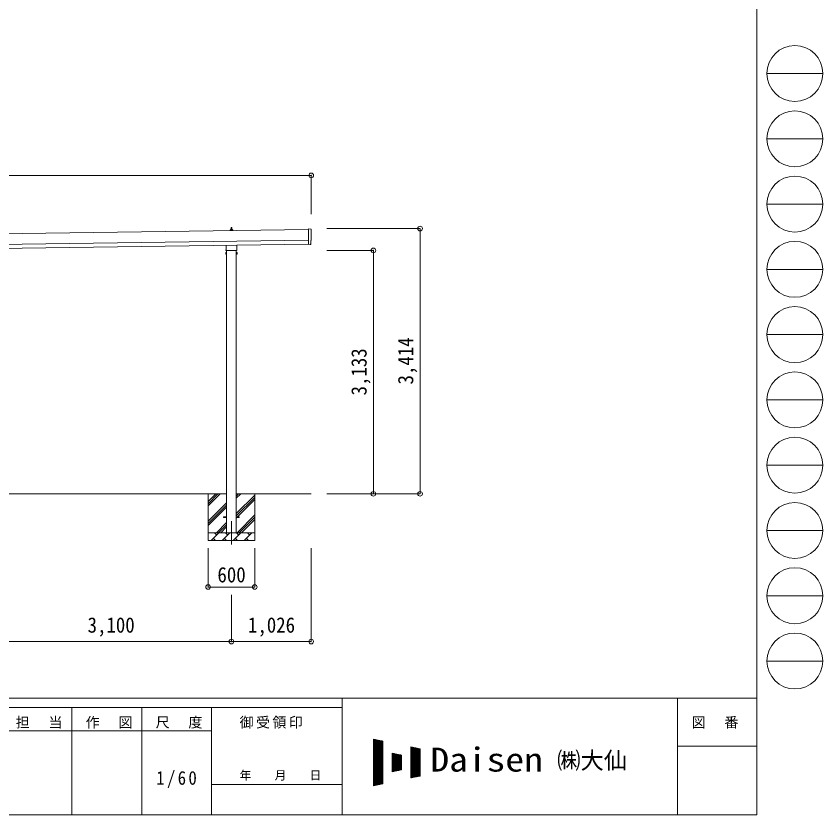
# Model space of a CAD drawing. Units: millimetres at full size, sheet at 1:60. Extents: x -16864 to 16864, y -11640 to 11640.
# Drawn here: x 6488 to 16864, y -11640 to -1361 of the extents above; entities that cross this region are included whole.
import ezdxf
from ezdxf.enums import TextEntityAlignment as Align

# ---------------------------------------------------------------- set-up
doc = ezdxf.new("R2010")
doc.units = ezdxf.units.MM
doc.header["$LTSCALE"] = 60
doc.header["$PDMODE"] = 32
doc.header["$PDSIZE"] = 60
doc.linetypes.add('CHAIN1', pattern=[8, 5, -1, 1, -1])
for name, color, linetype, lineweight in [('0-1_Defpoints', 7, 'CHAIN1', 9), ('0-2_TEXT1', 4, 'Continuous', 9), ('0-3_SHAPE', 7, 'Continuous', 9), ('0-8_TABLE1', 6, 'Continuous', 9), ('F-0', 7, 'Continuous', 9)]:
    doc.layers.add(name, color=color, linetype=linetype, lineweight=lineweight)
doc.styles.add('ＭＳ ゴシック', font='')
doc.styles.get('ＭＳ ゴシック').set_extended_font_data('MS Gothic')

msp = doc.modelspace()

# ---------------------------------------------------------------- linework, layer by layer
at = {"layer": '0-1_Defpoints'}
msp.add_line((9256.7, -7858.64), (9256.7, -8207.64), dxfattribs=at)
at = {"layer": '0-2_TEXT1'}
for p, q in [((10247.38, -4105.22), (4641.76, -4185.3)), ((9238.75, -4122.03), (9238.75, -4114.31)), ((9275.25, -4122.03), (9238.75, -4122.03)), ((9239.14, -4113.53), (9274.87, -4113.53)), ((9239.52, -4113.34), (9246.24, -4111.71)), ((9246.62, -4111.53), (9267.39, -4111.53)), ((9247, -4110.74), (9247, -4106.53)), ((9248, -4106.53), (9266, -4106.53)), ((9251, -4106.53), (9251.73, -4083)), ((9252.73, -4082.03), (9261.28, -4082.03)), ((9262.28, -4083), (9263, -4106.53)), ((9267, -4110.74), (9267, -4106.53)), ((9274.49, -4113.34), (9267.77, -4111.71)), ((9275.25, -4122.03), (9275.25, -4114.31)), ((10247.31, -4100.14), (10250.15, -4298.97)), ((10278.98, -4101.34), (10247.31, -4100.14)), ((4643.76, -4325.29), (10249.38, -4245.21)), ((4644.47, -4375.29), (10250.09, -4295.21)), ((9188.4, -4366.01), (9188.4, -4310.37)), ((9325, -4308.42), (9325, -4366.01)), ((10268.36, -4297.81), (10250.15, -4298.98)), ((10269.03, -4298.43), (10268.36, -4297.81)), ((10269.78, -4298.69), (10276.69, -4298.23)), ((9182.7, -4404.29), (9183.46, -4402.97)), ((9182.7, -4404.29), (9182.7, -4421.29)), ((9182.7, -4421.29), (9183.46, -4422.6)), ((9189.7, -4407.88), (9183.46, -4407.88)), ((9189.7, -4417.69), (9183.46, -4417.69)), ((9189.7, -4422.6), (9183.46, -4422.6)), ((9186.7, -4374.79), (9186.7, -4369.29)), ((9324.63, -4378.29), (9188.76, -4378.29)), ((9192.2, -4421.99), (9189.7, -4421.99)), ((9194.2, -4378.29), (9194.2, -8008.64)), ((9319.2, -8008.64), (9319.2, -4378.29)), ((9321.2, -4421.99), (9323.7, -4421.99)), ((9323.7, -4407.88), (9329.94, -4407.88)), ((9323.7, -4417.69), (9329.94, -4417.69)), ((9323.7, -4422.6), (9329.94, -4422.6)), ((9326.7, -4369.29), (9326.7, -4374.79)), ((9330.7, -4404.29), (9329.94, -4402.97)), ((9330.7, -4421.29), (9329.94, -4422.6)), ((9330.7, -4404.29), (9330.7, -4421.29)), ((9156.7, -7804.14), (9194.2, -7804.14)), ((9156.7, -7813.14), (9156.7, -7804.14)), ((9156.7, -7804.14), (9194.2, -7804.14)), ((9156.7, -7813.14), (9156.7, -7804.14)), ((9156.7, -7813.14), (9194.2, -7813.14)), ((9156.7, -7813.14), (9194.2, -7813.14)), ((9319.2, -7804.14), (9356.7, -7804.14)), ((9319.2, -7804.14), (9356.7, -7804.14)), ((9319.2, -7813.14), (9356.7, -7813.14)), ((9319.2, -7813.14), (9356.7, -7813.14)), ((9356.7, -7813.14), (9356.7, -7804.14)), ((9356.7, -7813.14), (9356.7, -7804.14))]:
    msp.add_line(p, q, dxfattribs=at)
for points in [[(10279.49, -4295.2), (10278.82, -4248.18), (10279.42, -4248.17)], [(9189.7, -4422.6), (9189.7, -4402.97), (9183.46, -4402.97)], [(9189.7, -4421.99), (9189.7, -4403.59), (9192.2, -4403.59)], [(9323.7, -4421.99), (9323.7, -4403.59), (9321.2, -4403.59)], [(9323.7, -4422.6), (9323.7, -4402.97), (9329.94, -4402.97)]]:
    msp.add_lwpolyline(points, dxfattribs=at)
for points in [[(9192.2, -4423.29), (9192.2, -4402.29), (9194.2, -4402.29), (9194.2, -4423.29)], [(9321.2, -4423.29), (9321.2, -4402.29), (9319.2, -4402.29), (9319.2, -4423.29)]]:
    msp.add_lwpolyline(points, close=True, dxfattribs=at)
for centre, radius, start, end in [((9239.75, -4114.31), 1, 103.62699, 180), ((9246, -4110.74), 1, 283.62699, 0), ((9251.09, -4107.16), 4.13, 90, 171.17633), ((9248, -4107.53), 1, 90, 180), ((9252.73, -4083.03), 1, 90, 178.60509), ((9260.34, -4106.53), 4.83, 133.60282, 180), ((9253.67, -4106.53), 4.83, 0, 46.39718), ((9261.28, -4083.03), 1, 1.39491, 90), ((9262.92, -4107.16), 4.13, 8.82367, 90), ((9266, -4107.53), 1, 0, 90), ((9268, -4110.74), 1, 180, 256.37301), ((9274.25, -4114.31), 1, 0, 76.37301), ((10269.71, -4297.7), 1, 227.3164, 273.81435), ((9187.04, -4405.42), 4.34, 145.61575, 214.38425), ((9198.94, -4412.79), 16.24, 162.41205, 197.58795), ((9187.04, -4420.15), 4.34, 145.61575, 214.38425), ((9190.7, -4369.29), 4, 125.09963, 180), ((9190.7, -4374.79), 4, 180, 194.47751), ((9190.7, -4374.79), 4, 194.47751, 241.04498), ((9322.7, -4374.79), 4, 298.95502, 345.52249), ((9322.7, -4369.29), 4, 0, 54.90037), ((9322.7, -4374.79), 4, 345.52249, 0), ((9326.35, -4405.42), 4.34, 325.61575, 34.38425), ((9314.46, -4412.79), 16.24, 342.41205, 17.58795), ((9326.35, -4420.15), 4.34, 325.61575, 34.38425)]:
    msp.add_arc(centre, radius, start, end, dxfattribs=at)
for centre, major_axis, ratio, start_param, end_param in [((10278.79, -4104.33), (3, -0.04), 0.99863, 6.26838895, 7.80162176), ((15045.17, -4106.68), (-4762.89, -68.04), 0.99863, 6.26840604, 6.29770427), ((10279.35, -4243.77), (4.41, -0.06), 0.99863, 4.71238898, 6.29767781), ((10276.48, -4295.24), (2.21, -2.04), 0.9974, 5.52523108, 7.04113953)]:
    msp.add_ellipse(centre, major_axis=major_axis, ratio=ratio, start_param=start_param, end_param=end_param, dxfattribs=at)
at = {"layer": '0-3_SHAPE'}
for p, q in [((9194.2, -7508.64), (6219.2, -7508.64)), ((8956.7, -7508.64), (8956.7, -8108.64)), ((8956.7, -7607.12), (9055.18, -7508.64)), ((8956.7, -7663.69), (9111.75, -7508.64)), ((8956.7, -7635.41), (9083.46, -7508.64)), ((10282.7, -7508.64), (9319.2, -7508.64)), ((9319.2, -7565.75), (9376.31, -7508.64)), ((9319.2, -7537.47), (9348.02, -7508.64)), ((9319.2, -7763.74), (9556.7, -7526.24)), ((9319.2, -7792.02), (9556.7, -7554.52)), ((9556.7, -7508.64), (9556.7, -8108.64)), ((8956.7, -7861.68), (9194.2, -7624.18)), ((8956.7, -7889.97), (9194.2, -7652.47)), ((9319.2, -7820.31), (9556.7, -7582.81)), ((8956.7, -7918.25), (9194.2, -7680.75)), ((9328.85, -8008.64), (9556.7, -7780.8)), ((9064.3, -8008.64), (9194.2, -7878.74)), ((9357.14, -8008.64), (9556.7, -7809.08)), ((9385.42, -8008.64), (9556.7, -7837.37)), ((9092.58, -8008.64), (9194.2, -7907.02)), ((9120.86, -8008.64), (9194.2, -7935.31)), ((8956.7, -8008.64), (9556.7, -8008.64)), ((8994.56, -8108.64), (9094.56, -8008.64)), ((9023.12, -8080.09), (9051.67, -8108.64)), ((9066.01, -8037.2), (9037.46, -8008.64)), ((9135.99, -8108.64), (9235.99, -8008.64)), ((9164.54, -8080.09), (9193.09, -8108.64)), ((9207.43, -8037.2), (9178.88, -8008.64)), ((9277.41, -8108.64), (9377.41, -8008.64)), ((9305.96, -8080.09), (9334.51, -8108.64)), ((9348.85, -8037.2), (9320.3, -8008.64)), ((9418.83, -8108.64), (9518.83, -8008.64)), ((9447.38, -8080.09), (9475.94, -8108.64)), ((9490.27, -8037.2), (9461.72, -8008.64)), ((9556.7, -8108.64), (8956.7, -8108.64))]:
    msp.add_line(p, q, dxfattribs=at)
at = {"layer": '0-8_TABLE1'}
for p, q in [((10282.7, -3411), (-1066.3, -3411)), ((10282.7, -3411), (10282.7, -3911)), ((11682.7, -4094.54), (10482.7, -4094.54)), ((11682.7, -7508.64), (11682.7, -4094.54)), ((11082.7, -4375.79), (10482.7, -4375.79)), ((11082.7, -4375.79), (11082.7, -7508.64)), ((11682.7, -7508.64), (10482.7, -7508.64)), ((8956.7, -8707.64), (8956.7, -8207.64)), ((9556.7, -8707.64), (9556.7, -8207.64)), ((10282.39, -9409.64), (10282.39, -8207.64)), ((8956.7, -8707.64), (9556.7, -8707.64)), ((9256.7, -9409.64), (9256.7, -8809.64)), ((9256.7, -9409.64), (6156.7, -9409.64)), ((10282.39, -9409.64), (9256.7, -9409.64))]:
    msp.add_line(p, q, dxfattribs=at)
for p in [(10282.7, -3411), (11682.7, -4094.54), (11082.7, -4375.79), (11082.7, -7508.64), (11682.7, -7508.64), (8956.7, -8707.64), (9556.7, -8707.64), (9256.7, -9409.64), (10282.39, -9409.64)]:
    msp.add_point(p, dxfattribs=at)
at = {"layer": 'F-0', "color": 5, "lineweight": 5}
for p, q in [((16015.88, 11640), (16015.88, -11640)), ((-16864.12, -10140), (16015.88, -10140)), ((10682.37, -10140), (10682.37, -11640)), ((14995.88, -10140), (14995.88, -11640)), ((-16864.12, -10260), (10682.37, -10260)), ((7202.37, -10260), (7202.37, -11640)), ((8102.36, -10260), (8102.36, -11640)), ((9002.37, -10260), (9002.37, -11640)), ((5402.37, -10560), (9002.37, -10560)), ((14995.88, -10755), (16015.88, -10755)), ((9002.37, -11250), (10682.37, -11250)), ((-16864.12, -11640), (16015.88, -11640))]:
    msp.add_line(p, q, dxfattribs=at)
at = {"layer": 'F-0', "color": 4}
for p, q in [((16144.11, -2100), (16864.12, -2100)), ((16144.11, -2940), (16864.12, -2940)), ((16144.11, -3780), (16864.12, -3780)), ((16144.11, -4620), (16864.12, -4620)), ((16144.11, -5460), (16864.12, -5460)), ((16144.11, -6300), (16864.12, -6300)), ((16144.11, -7140), (16864.12, -7140)), ((16144.11, -7980), (16864.12, -7980)), ((16144.11, -8820), (16864.12, -8820)), ((16144.11, -9660), (16864.12, -9660))]:
    msp.add_line(p, q, dxfattribs=at)
at = {"layer": 'F-0'}
for p, q in [((11082.29, -10665.2), (11202.29, -10690.2)), ((11082.29, -10665.2), (11082.29, -11265.2)), ((11082.29, -10670.85), (11109.39, -10670.85)), ((11082.29, -10676.85), (11138.19, -10676.85)), ((11082.29, -10682.85), (11166.99, -10682.85)), ((11085.85, -11264.46), (11085.85, -10665.94)), ((11091.85, -11263.21), (11091.85, -10667.19)), ((11097.85, -11261.96), (11097.85, -10668.44)), ((11103.85, -11260.71), (11103.85, -10669.69)), ((11109.85, -11259.46), (11109.85, -10670.94)), ((11115.85, -11258.21), (11115.85, -10672.19)), ((11121.85, -11256.96), (11121.85, -10673.44)), ((11127.85, -11255.71), (11127.85, -10674.69)), ((11133.85, -11254.46), (11133.85, -10675.94)), ((11139.85, -11253.21), (11139.85, -10677.19)), ((11145.85, -11251.96), (11145.85, -10678.44)), ((11151.85, -11250.71), (11151.85, -10679.69)), ((11157.85, -11249.46), (11157.85, -10680.94)), ((11163.85, -11248.21), (11163.85, -10682.19)), ((11169.85, -11246.96), (11169.85, -10683.44)), ((11175.85, -11245.71), (11175.85, -10684.69)), ((11181.85, -11244.46), (11181.85, -10685.94)), ((11187.85, -11243.21), (11187.85, -10687.19)), ((11082.29, -10688.85), (11195.79, -10688.85)), ((11082.29, -10694.85), (11202.29, -10694.85)), ((11082.29, -10700.85), (11202.29, -10700.85)), ((11082.29, -10706.85), (11202.29, -10706.85)), ((11082.29, -10712.85), (11202.29, -10712.85)), ((11082.29, -10718.85), (11202.29, -10718.85)), ((11082.29, -10724.85), (11202.29, -10724.85)), ((11082.29, -10730.85), (11202.29, -10730.85)), ((11082.29, -10736.85), (11202.29, -10736.85)), ((11082.29, -10742.85), (11202.29, -10742.85)), ((11082.29, -10748.85), (11202.29, -10748.85)), ((11082.29, -10754.85), (11202.29, -10754.85)), ((11082.29, -10760.85), (11202.29, -10760.85)), ((11082.29, -10766.85), (11202.29, -10766.85)), ((11082.29, -10772.85), (11202.29, -10772.85)), ((11082.29, -10778.85), (11202.29, -10778.85)), ((11082.29, -10784.85), (11202.29, -10784.85)), ((11082.29, -10790.85), (11202.29, -10790.85)), ((11193.85, -11241.96), (11193.85, -10688.44)), ((11199.85, -11240.71), (11199.85, -10689.69)), ((11202.29, -10690.2), (11202.29, -11240.2)), ((11562.29, -10765.2), (11682.29, -10790.2)), ((11562.29, -10765.2), (11562.29, -11165.2)), ((11562.29, -10766.85), (11570.19, -10766.85)), ((11562.29, -10772.85), (11598.99, -10772.85)), ((11562.29, -10778.85), (11627.79, -10778.85)), ((11562.29, -10784.85), (11656.59, -10784.85)), ((11562.29, -10790.85), (11682.29, -10790.85)), ((11565.85, -11164.46), (11565.85, -10765.94)), ((11571.85, -11163.21), (11571.85, -10767.19)), ((11577.85, -11161.96), (11577.85, -10768.44)), ((11583.85, -11160.71), (11583.85, -10769.69)), ((11589.85, -11159.46), (11589.85, -10770.94)), ((11595.85, -11158.21), (11595.85, -10772.19)), ((11601.85, -11156.96), (11601.85, -10773.44)), ((11607.85, -11155.71), (11607.85, -10774.69)), ((11613.85, -11154.46), (11613.85, -10775.94)), ((11619.85, -11153.21), (11619.85, -10777.19)), ((11625.85, -11151.96), (11625.85, -10778.44)), ((11631.85, -11150.71), (11631.85, -10779.69)), ((11637.85, -11149.46), (11637.85, -10780.94)), ((11643.85, -11148.21), (11643.85, -10782.19)), ((11649.85, -11146.96), (11649.85, -10783.44)), ((11655.85, -11145.71), (11655.85, -10784.69)), ((11661.85, -11144.46), (11661.85, -10785.94)), ((11667.85, -11143.21), (11667.85, -10787.19)), ((11673.85, -11141.96), (11673.85, -10788.44)), ((11679.85, -11140.71), (11679.85, -10789.69)), ((11682.29, -10790.2), (11682.29, -11140.2)), ((11082.29, -10796.85), (11202.29, -10796.85)), ((11082.29, -10802.85), (11202.29, -10802.85)), ((11082.29, -10808.85), (11202.29, -10808.85)), ((11082.29, -10814.85), (11202.29, -10814.85)), ((11082.29, -10820.85), (11202.29, -10820.85)), ((11082.29, -10826.85), (11202.29, -10826.85)), ((11082.29, -10832.85), (11202.29, -10832.85)), ((11082.29, -10838.85), (11202.29, -10838.85)), ((11082.29, -10844.85), (11202.29, -10844.85)), ((11082.29, -10850.85), (11202.29, -10850.85)), ((11082.29, -10856.85), (11202.29, -10856.85)), ((11082.29, -10862.85), (11202.29, -10862.85)), ((11082.29, -10868.85), (11202.29, -10868.85)), ((11082.29, -10874.85), (11202.29, -10874.85)), ((11082.29, -10880.85), (11202.29, -10880.85)), ((11082.29, -10886.85), (11202.29, -10886.85)), ((11082.29, -10892.85), (11202.29, -10892.85)), ((11322.29, -10845.2), (11442.29, -10870.2)), ((11322.29, -10845.2), (11322.29, -11085.2)), ((11322.29, -10850.85), (11349.39, -10850.85)), ((11322.29, -10856.85), (11378.19, -10856.85)), ((11322.29, -10862.85), (11406.99, -10862.85)), ((11322.29, -10868.85), (11435.79, -10868.85)), ((11322.29, -10874.85), (11442.29, -10874.85)), ((11322.29, -10880.85), (11442.29, -10880.85)), ((11322.29, -10886.85), (11442.29, -10886.85)), ((11322.29, -10892.85), (11442.29, -10892.85)), ((11325.85, -11084.46), (11325.85, -10845.94)), ((11331.85, -11083.21), (11331.85, -10847.19)), ((11337.85, -11081.96), (11337.85, -10848.44)), ((11343.85, -11080.71), (11343.85, -10849.69)), ((11349.85, -11079.46), (11349.85, -10850.94)), ((11355.85, -11078.21), (11355.85, -10852.19)), ((11361.85, -11076.96), (11361.85, -10853.44)), ((11367.85, -11075.71), (11367.85, -10854.69)), ((11373.85, -11074.46), (11373.85, -10855.94)), ((11379.85, -11073.21), (11379.85, -10857.19)), ((11385.85, -11071.96), (11385.85, -10858.44)), ((11391.85, -11070.71), (11391.85, -10859.69)), ((11397.85, -11069.46), (11397.85, -10860.94)), ((11403.85, -11068.21), (11403.85, -10862.19)), ((11409.85, -11066.96), (11409.85, -10863.44)), ((11415.85, -11065.71), (11415.85, -10864.69)), ((11421.85, -11064.46), (11421.85, -10865.94)), ((11427.85, -11063.21), (11427.85, -10867.19)), ((11433.85, -11061.96), (11433.85, -10868.44)), ((11439.85, -11060.71), (11439.85, -10869.69)), ((11442.29, -10870.2), (11442.29, -11060.2)), ((11562.29, -10796.85), (11682.29, -10796.85)), ((11562.29, -10802.85), (11682.29, -10802.85)), ((11562.29, -10808.85), (11682.29, -10808.85)), ((11562.29, -10814.85), (11682.29, -10814.85)), ((11562.29, -10820.85), (11682.29, -10820.85)), ((11562.29, -10826.85), (11682.29, -10826.85)), ((11562.29, -10832.85), (11682.29, -10832.85)), ((11562.29, -10838.85), (11682.29, -10838.85)), ((11562.29, -10844.85), (11682.29, -10844.85)), ((11562.29, -10850.85), (11682.29, -10850.85)), ((11562.29, -10856.85), (11682.29, -10856.85)), ((11562.29, -10862.85), (11682.29, -10862.85)), ((11562.29, -10868.85), (11682.29, -10868.85)), ((11562.29, -10874.85), (11682.29, -10874.85)), ((11562.29, -10880.85), (11682.29, -10880.85)), ((11562.29, -10886.85), (11682.29, -10886.85)), ((11562.29, -10892.85), (11682.29, -10892.85)), ((11082.29, -10898.85), (11202.29, -10898.85)), ((11082.29, -10904.85), (11202.29, -10904.85)), ((11082.29, -10910.85), (11202.29, -10910.85)), ((11082.29, -10916.85), (11202.29, -10916.85)), ((11082.29, -10922.85), (11202.29, -10922.85)), ((11082.29, -10928.85), (11202.29, -10928.85)), ((11082.29, -10934.85), (11202.29, -10934.85)), ((11082.29, -10940.85), (11202.29, -10940.85)), ((11082.29, -10946.85), (11202.29, -10946.85)), ((11082.29, -10952.85), (11202.29, -10952.85)), ((11082.29, -10958.85), (11202.29, -10958.85)), ((11082.29, -10964.85), (11202.29, -10964.85)), ((11082.29, -10970.85), (11202.29, -10970.85)), ((11082.29, -10976.85), (11202.29, -10976.85)), ((11082.29, -10982.85), (11202.29, -10982.85)), ((11082.29, -10988.85), (11202.29, -10988.85)), ((11082.29, -10994.85), (11202.29, -10994.85)), ((11322.29, -10898.85), (11442.29, -10898.85)), ((11322.29, -10904.85), (11442.29, -10904.85)), ((11322.29, -10910.85), (11442.29, -10910.85)), ((11322.29, -10916.85), (11442.29, -10916.85)), ((11322.29, -10922.85), (11442.29, -10922.85)), ((11322.29, -10928.85), (11442.29, -10928.85)), ((11322.29, -10934.85), (11442.29, -10934.85)), ((11322.29, -10940.85), (11442.29, -10940.85)), ((11322.29, -10946.85), (11442.29, -10946.85)), ((11322.29, -10952.85), (11442.29, -10952.85)), ((11322.29, -10958.85), (11442.29, -10958.85)), ((11322.29, -10964.85), (11442.29, -10964.85)), ((11322.29, -10970.85), (11442.29, -10970.85)), ((11322.29, -10976.85), (11442.29, -10976.85)), ((11322.29, -10982.85), (11442.29, -10982.85)), ((11322.29, -10988.85), (11442.29, -10988.85)), ((11322.29, -10994.85), (11442.29, -10994.85)), ((11562.29, -10898.85), (11682.29, -10898.85)), ((11562.29, -10904.85), (11682.29, -10904.85)), ((11562.29, -10910.85), (11682.29, -10910.85)), ((11562.29, -10916.85), (11682.29, -10916.85)), ((11562.29, -10922.85), (11682.29, -10922.85)), ((11562.29, -10928.85), (11682.29, -10928.85)), ((11562.29, -10934.85), (11682.29, -10934.85)), ((11562.29, -10940.85), (11682.29, -10940.85)), ((11562.29, -10946.85), (11682.29, -10946.85)), ((11562.29, -10952.85), (11682.29, -10952.85)), ((11562.29, -10958.85), (11682.29, -10958.85)), ((11562.29, -10964.85), (11682.29, -10964.85)), ((11562.29, -10970.85), (11682.29, -10970.85)), ((11562.29, -10976.85), (11682.29, -10976.85)), ((11562.29, -10982.85), (11682.29, -10982.85)), ((11562.29, -10988.85), (11682.29, -10988.85)), ((11562.29, -10994.85), (11682.29, -10994.85)), ((11082.29, -11000.85), (11202.29, -11000.85)), ((11082.29, -11006.85), (11202.29, -11006.85)), ((11082.29, -11012.85), (11202.29, -11012.85)), ((11082.29, -11018.85), (11202.29, -11018.85)), ((11082.29, -11024.85), (11202.29, -11024.85)), ((11082.29, -11030.85), (11202.29, -11030.85)), ((11082.29, -11036.85), (11202.29, -11036.85)), ((11082.29, -11042.85), (11202.29, -11042.85)), ((11082.29, -11048.85), (11202.29, -11048.85)), ((11082.29, -11054.85), (11202.29, -11054.85)), ((11082.29, -11060.85), (11202.29, -11060.85)), ((11082.29, -11066.85), (11202.29, -11066.85)), ((11082.29, -11072.85), (11202.29, -11072.85)), ((11082.29, -11078.85), (11202.29, -11078.85)), ((11082.29, -11084.85), (11202.29, -11084.85)), ((11082.29, -11090.85), (11202.29, -11090.85)), ((11082.29, -11096.85), (11202.29, -11096.85)), ((11082.29, -11102.85), (11202.29, -11102.85)), ((11322.29, -11000.85), (11442.29, -11000.85)), ((11322.29, -11006.85), (11442.29, -11006.85)), ((11322.29, -11012.85), (11442.29, -11012.85)), ((11322.29, -11018.85), (11442.29, -11018.85)), ((11322.29, -11024.85), (11442.29, -11024.85)), ((11322.29, -11030.85), (11442.29, -11030.85)), ((11322.29, -11036.85), (11442.29, -11036.85)), ((11322.29, -11042.85), (11442.29, -11042.85)), ((11322.29, -11048.85), (11442.29, -11048.85)), ((11322.29, -11054.85), (11442.29, -11054.85)), ((11322.29, -11085.2), (11442.29, -11060.2)), ((11322.29, -11060.85), (11439.19, -11060.85)), ((11322.29, -11066.85), (11410.39, -11066.85)), ((11322.29, -11072.85), (11381.59, -11072.85)), ((11322.29, -11078.85), (11352.79, -11078.85)), ((11322.29, -11084.85), (11323.99, -11084.85)), ((11562.29, -11000.85), (11682.29, -11000.85)), ((11562.29, -11006.85), (11682.29, -11006.85)), ((11562.29, -11012.85), (11682.29, -11012.85)), ((11562.29, -11018.85), (11682.29, -11018.85)), ((11562.29, -11024.85), (11682.29, -11024.85)), ((11562.29, -11030.85), (11682.29, -11030.85)), ((11562.29, -11036.85), (11682.29, -11036.85)), ((11562.29, -11042.85), (11682.29, -11042.85)), ((11562.29, -11048.85), (11682.29, -11048.85)), ((11562.29, -11054.85), (11682.29, -11054.85)), ((11562.29, -11060.85), (11682.29, -11060.85)), ((11562.29, -11066.85), (11682.29, -11066.85)), ((11562.29, -11072.85), (11682.29, -11072.85)), ((11562.29, -11078.85), (11682.29, -11078.85)), ((11562.29, -11084.85), (11682.29, -11084.85)), ((11562.29, -11090.85), (11682.29, -11090.85)), ((11562.29, -11096.85), (11682.29, -11096.85)), ((11562.29, -11102.85), (11682.29, -11102.85)), ((11082.29, -11108.85), (11202.29, -11108.85)), ((11082.29, -11114.85), (11202.29, -11114.85)), ((11082.29, -11120.85), (11202.29, -11120.85)), ((11082.29, -11126.85), (11202.29, -11126.85)), ((11082.29, -11132.85), (11202.29, -11132.85)), ((11082.29, -11138.85), (11202.29, -11138.85)), ((11082.29, -11144.85), (11202.29, -11144.85)), ((11082.29, -11150.85), (11202.29, -11150.85)), ((11082.29, -11156.85), (11202.29, -11156.85)), ((11082.29, -11162.85), (11202.29, -11162.85)), ((11082.29, -11168.85), (11202.29, -11168.85)), ((11082.29, -11174.85), (11202.29, -11174.85)), ((11082.29, -11180.85), (11202.29, -11180.85)), ((11082.29, -11186.85), (11202.29, -11186.85)), ((11082.29, -11192.85), (11202.29, -11192.85)), ((11082.29, -11198.85), (11202.29, -11198.85)), ((11082.29, -11204.85), (11202.29, -11204.85)), ((11562.29, -11108.85), (11682.29, -11108.85)), ((11562.29, -11114.85), (11682.29, -11114.85)), ((11562.29, -11120.85), (11682.29, -11120.85)), ((11562.29, -11126.85), (11682.29, -11126.85)), ((11562.29, -11132.85), (11682.29, -11132.85)), ((11562.29, -11138.85), (11682.29, -11138.85)), ((11682.29, -11140.2), (11562.29, -11165.2)), ((11562.29, -11144.85), (11659.99, -11144.85)), ((11562.29, -11150.85), (11631.19, -11150.85)), ((11562.29, -11156.85), (11602.39, -11156.85)), ((11562.29, -11162.85), (11573.59, -11162.85)), ((11082.29, -11210.85), (11202.29, -11210.85)), ((11082.29, -11216.85), (11202.29, -11216.85)), ((11082.29, -11222.85), (11202.29, -11222.85)), ((11082.29, -11228.85), (11202.29, -11228.85)), ((11082.29, -11234.85), (11202.29, -11234.85)), ((11202.29, -11240.2), (11082.29, -11265.2)), ((11082.29, -11240.85), (11199.19, -11240.85)), ((11082.29, -11246.85), (11170.39, -11246.85)), ((11082.29, -11252.85), (11141.59, -11252.85)), ((11082.29, -11258.85), (11112.79, -11258.85)), ((11082.29, -11264.85), (11083.99, -11264.85))]:
    msp.add_line(p, q, dxfattribs=at)
at = {"layer": 'F-0', "color": 4}
for centre in [(16504.11, -2100), (16504.11, -2940), (16504.11, -3780), (16504.11, -4620), (16504.11, -5460), (16504.11, -6300), (16504.11, -7140), (16504.11, -7980), (16504.11, -8820), (16504.11, -9660)]:
    msp.add_circle(centre, 360, dxfattribs=at)

# ---------------------------------------------------------------- texts
at = {"layer": '0-8_TABLE1', "color": 7, "style": 'ＭＳ ゴシック', "width": 0.9}
for s, p in [('3,414', (11655.2, -6101.59)), ('3,133', (11055.2, -6242.21))]:
    msp.add_text(s, height=197.9, rotation=90, dxfattribs=at).set_placement(p, align=Align.BOTTOM_LEFT)
for s, p in [('600', (9076.7, -8707.64)), ('3,100', (7406.7, -9354.64)), ('1,026', (9469.54, -9354.64))]:
    msp.add_text(s, height=197.9, dxfattribs=at).set_placement(p, align=Align.BOTTOM_LEFT)
at = {"layer": 'F-0', "style": 'ＭＳ ゴシック', "width": 1.15}
msp.add_text('Daisen', height=307.9, dxfattribs=at).set_placement((11816.02, -11175.2), align=Align.BOTTOM_LEFT)
at = {"layer": 'F-0', "style": 'ＭＳ ゴシック'}
for s, height, p in [('㈱大仙\u3000', 219.9, (13446.81, -11115.2)), ('年\u3000\u3000月\u3000\u3000日', 110, (9362.37, -11220))]:
    msp.add_text(s, height=height, dxfattribs=at).set_placement(p, align=Align.BOTTOM_LEFT)
at = {"layer": 'F-0', "attachment_point": 7, "style": 'ＭＳ ゴシック'}
for s, insert, char_height in [('\\T1.17;担\u3000当', (6482.37, -10530), 132), ('\\T1.17;作\u3000図', (7382.37, -10530), 132), ('\\T1.17;尺\u3000度', (8282.37, -10530), 132), ('\\T1.17;御受領印', (9362.37, -10530), 132), ('\\T1.17;図\u3000番', (15175.88, -10530), 132), ('\\T1.28;\\W0.9;1/60', (8289.87, -11295), 176)]:
    msp.add_mtext(s, dxfattribs=dict(at, insert=insert, char_height=char_height))

doc.saveas('drawing.dxf')
